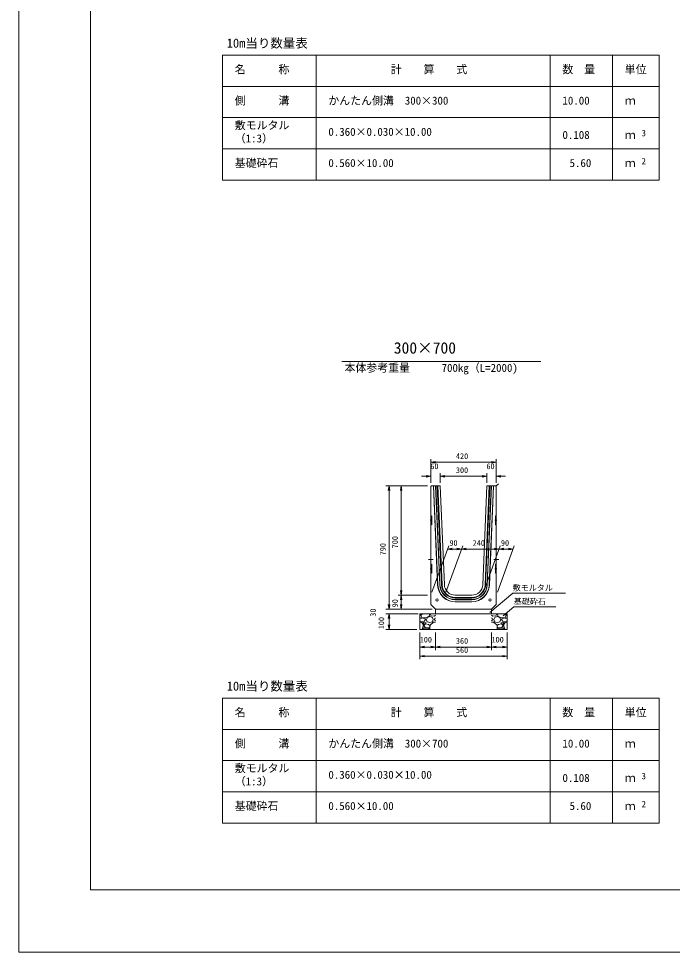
# Model space of a CAD drawing. Units: millimetres, scale not verified. Extents: x 0 to 84100, y -1845 to 57555.
# Drawn here: x 0 to 20951, y -1845 to 28072 of the extents above; entities that cross this region are included whole.
import ezdxf
from ezdxf.enums import TextEntityAlignment as Align

# ---------------------------------------------------------------- set-up
doc = ezdxf.new("R2010")
doc.units = ezdxf.units.MM
doc.header["$LTSCALE"] = 100
doc.linetypes.add('USER1', pattern=[19, 12.7, -6.3])
doc.linetypes.add('USER2', pattern=[25.31, 12.7, -6.3, 0.01, -6.3])
for name, color, linetype, lineweight in [('D-MTR-FRAM（材料表図枠）', 2, 'Continuous', 18), ('D-STR-DIM（寸法）', 7, 'Continuous', 18), ('D-STR-HTXT（旗揚げ）', 7, 'Continuous', 18), ('D-STR-STR1（構造物）', 7, 'Continuous', 18), ('D-STR-STRn（構造物）', 7, 'Continuous', 18), ('D-STR（構造物外形線）', 1, 'Continuous', 18), ('D-TTL(外枠）', 2, 'Continuous', 18), ('DEFPOINTS_2', 8, 'Continuous', 18)]:
    doc.layers.add(name, color=color, linetype=linetype, lineweight=lineweight)
for name, color, linetype in [('D-MTR-TXT(文字列）', 7, 'Continuous'), ('D-MTR（材料表タイトル）', 7, 'Continuous'), ('D-STR-TXT（文字）', 7, 'Continuous'), ('D-TTL-TXT（文字）', 7, 'Continuous')]:
    doc.layers.add(name, color=color, linetype=linetype)
doc.styles.add('ＭＳ ゴシック', font='')
doc.styles.get('ＭＳ ゴシック').set_extended_font_data('MS Gothic')

msp = doc.modelspace()

# ---------------------------------------------------------------- linework, layer by layer
at = {"layer": 'D-MTR-FRAM（材料表図枠）'}
for p, q in [((6534, 26900.6), (20534, 26900.6)), ((6534, 22900.6), (6534, 26900.6)), ((9534, 22900.6), (9534, 26900.6)), ((17034, 22900.6), (17034, 26900.6)), ((19034, 23700.6), (19034, 26900.6)), ((19034, 22900.6), (19034, 26900.6)), ((20534, 22900.6), (20534, 26900.6)), ((6534, 25900.6), (20534, 25900.6)), ((6534, 24900.6), (20534, 24900.6)), ((6534, 23900.6), (20534, 23900.6)), ((6534, 22900.6), (20534, 22900.6)), ((6534, 6298.6), (20534, 6298.6)), ((6534, 2298.6), (6534, 6298.6)), ((9534, 2298.6), (9534, 6298.6)), ((17034, 2298.6), (17034, 6298.6)), ((19034, 3098.6), (19034, 6298.6)), ((19034, 2298.6), (19034, 6298.6)), ((20534, 2298.6), (20534, 6298.6)), ((6534, 5298.6), (20534, 5298.6)), ((6534, 4298.6), (20534, 4298.6)), ((6534, 3298.6), (20534, 3298.6)), ((6534, 2298.6), (20534, 2298.6))]:
    msp.add_line(p, q, dxfattribs=at)
at = {"layer": 'D-STR-DIM（寸法）'}
for p, q in [((13208.5, 13857.5), (13358.5, 13882.5)), ((13358.5, 13832.5), (13208.5, 13857.5)), ((13208.5, 13857.5), (13358.5, 13857.5)), ((15158.5, 13882.5), (15308.5, 13857.5)), ((15308.5, 13857.5), (15158.5, 13832.5)), ((15308.5, 13857.5), (15158.5, 13857.5)), ((13208.5, 13198.2), (13208.5, 13507.5)), ((13508.5, 13198.2), (13508.5, 13507.5)), ((13508.5, 13198.2), (13508.5, 13507.5)), ((15008.5, 13198.2), (15008.5, 13507.5)), ((15008.5, 13198.2), (15008.5, 13507.5)), ((15308.5, 13198.2), (15308.5, 13507.5)), ((13058.5, 13407.5), (12908.5, 13407.5)), ((13058.5, 13432.5), (13208.5, 13407.5)), ((13208.5, 13407.5), (13058.5, 13382.5)), ((13208.5, 13407.5), (13058.5, 13407.5)), ((13508.5, 13407.5), (13658.5, 13432.5)), ((13508.5, 13407.5), (13658.5, 13432.5)), ((13658.5, 13382.5), (13508.5, 13407.5)), ((13508.5, 13407.5), (13658.5, 13407.5)), ((13658.5, 13382.5), (13508.5, 13407.5)), ((13508.5, 13407.5), (13658.5, 13407.5)), ((13658.5, 13407.5), (13808.5, 13407.5)), ((13658.5, 13407.5), (14858.5, 13407.5)), ((14858.5, 13407.5), (14708.5, 13407.5)), ((14858.5, 13432.5), (15008.5, 13407.5)), ((14858.5, 13432.5), (15008.5, 13407.5)), ((15008.5, 13407.5), (14858.5, 13382.5)), ((15008.5, 13407.5), (14858.5, 13407.5)), ((15008.5, 13407.5), (14858.5, 13382.5)), ((15008.5, 13407.5), (14858.5, 13407.5)), ((15308.5, 13407.5), (15458.5, 13432.5)), ((15458.5, 13382.5), (15308.5, 13407.5)), ((15308.5, 13407.5), (15458.5, 13407.5)), ((15458.5, 13407.5), (15608.5, 13407.5)), ((11845, 12948.2), (11870, 13098.2)), ((11870, 13098.2), (11895, 12948.2)), ((11870, 13098.2), (11870, 12948.2)), ((12233.9, 12948.2), (12258.9, 13098.2)), ((12258.9, 13098.2), (12283.9, 12948.2)), ((12258.9, 13098.2), (12258.9, 12948.2)), ((13746.4, 11076), (13896.4, 11101)), ((13896.4, 11051), (13746.4, 11076)), ((13746.4, 11076), (13896.4, 11076)), ((14046.4, 11101), (14196.4, 11076)), ((14196.4, 11076), (14046.4, 11051)), ((14196.4, 11076), (14046.4, 11076)), ((14196.4, 11076), (14346.4, 11101)), ((14346.4, 11051), (14196.4, 11076)), ((14196.4, 11076), (14346.4, 11076)), ((15246.4, 11101), (15396.4, 11076)), ((15396.4, 11076), (15246.4, 11051)), ((15396.4, 11076), (15246.4, 11076)), ((15396.4, 11076), (15546.4, 11101)), ((15546.4, 11051), (15396.4, 11076)), ((15396.4, 11076), (15546.4, 11076)), ((15696.4, 11101), (15846.4, 11076)), ((15846.4, 11076), (15696.4, 11051)), ((15846.4, 11076), (15696.4, 11076)), ((12258.9, 9598.2), (12233.9, 9748.2)), ((12233.9, 9448.2), (12258.9, 9598.2)), ((12283.9, 9748.2), (12258.9, 9598.2)), ((12258.9, 9598.2), (12258.9, 9748.2)), ((12258.9, 9598.2), (12283.9, 9448.2)), ((12258.9, 9598.2), (12258.9, 9448.2)), ((11870, 9148.2), (11845, 9298.2)), ((11870, 9148.2), (11845, 9298.2)), ((11870, 9148.2), (11845, 9298.2)), ((11870, 9298.2), (11870, 9448.2)), ((11870, 9298.2), (11870, 9448.2)), ((11895, 9298.2), (11870, 9148.2)), ((11870, 9148.2), (11870, 9298.2)), ((11895, 9298.2), (11870, 9148.2)), ((11870, 9148.2), (11870, 9298.2)), ((11895, 9298.2), (11870, 9148.2)), ((11870, 9148.2), (11870, 9298.2)), ((12258.9, 9148.2), (12233.9, 9298.2)), ((12283.9, 9298.2), (12258.9, 9148.2)), ((12258.9, 9148.2), (12258.9, 9298.2)), ((13258.5, 9148.2), (11770, 9148.2)), ((13258.5, 9148.2), (11770, 9148.2)), ((12758.5, 8998.2), (11770, 8998.2)), ((12758.5, 8998.2), (11770, 8998.2)), ((12803.5, 8998.2), (11770, 8998.2)), ((11845, 8848.2), (11870, 8998.2)), ((11845, 8848.2), (11870, 8998.2)), ((11845, 8848.2), (11870, 8998.2)), ((11870, 8998.2), (11895, 8848.2)), ((11870, 8998.2), (11870, 8848.2)), ((11870, 8998.2), (11895, 8848.2)), ((11870, 8998.2), (11870, 8848.2)), ((11870, 8998.2), (11895, 8848.2)), ((11870, 8998.2), (11870, 8848.2)), ((11870, 8848.2), (11870, 8698.2)), ((11870, 8848.2), (11870, 8698.2)), ((11870, 8848.2), (11870, 8648.2)), ((12758.5, 8498.2), (11770, 8498.2)), ((11870, 8498.2), (11845, 8648.2)), ((11895, 8648.2), (11870, 8498.2)), ((11870, 8498.2), (11870, 8648.2)), ((12858.5, 8398.2), (12858.5, 7545.3)), ((12858.5, 8398.2), (12858.5, 7837.1)), ((13358.5, 8398.2), (13358.5, 7837.1)), ((13358.5, 8398.2), (13358.5, 7837.1)), ((15158.5, 8398.2), (15158.5, 7837.1)), ((15158.5, 8398.2), (15158.5, 7837.1)), ((15658.5, 8398.2), (15658.5, 7837.1)), ((15658.5, 8398.2), (15658.5, 7545.3)), ((12858.5, 7937.1), (13008.5, 7962.1)), ((13008.5, 7912.1), (12858.5, 7937.1)), ((12858.5, 7937.1), (13008.5, 7937.1)), ((13208.5, 7937.1), (13008.5, 7937.1)), ((13208.5, 7962.1), (13358.5, 7937.1)), ((13358.5, 7937.1), (13208.5, 7912.1)), ((13358.5, 7937.1), (13208.5, 7937.1)), ((13358.5, 7937.1), (13508.5, 7962.1)), ((13508.5, 7912.1), (13358.5, 7937.1)), ((13358.5, 7937.1), (13508.5, 7937.1)), ((15008.5, 7937.1), (13508.5, 7937.1)), ((15008.5, 7962.1), (15158.5, 7937.1)), ((15158.5, 7937.1), (15008.5, 7912.1)), ((15158.5, 7937.1), (15008.5, 7937.1)), ((15158.5, 7937.1), (15308.5, 7962.1)), ((15308.5, 7912.1), (15158.5, 7937.1)), ((15158.5, 7937.1), (15308.5, 7937.1)), ((15308.5, 7937.1), (15508.5, 7937.1)), ((15508.5, 7962.1), (15658.5, 7937.1)), ((15658.5, 7937.1), (15508.5, 7912.1)), ((15658.5, 7937.1), (15508.5, 7937.1)), ((12858.5, 7645.3), (13008.5, 7670.3)), ((13008.5, 7620.3), (12858.5, 7645.3)), ((12858.5, 7645.3), (13008.5, 7645.3)), ((15508.5, 7645.3), (13008.5, 7645.3)), ((15508.5, 7670.3), (15658.5, 7645.3)), ((15658.5, 7645.3), (15508.5, 7620.3)), ((15658.5, 7645.3), (15508.5, 7645.3))]:
    msp.add_line(p, q, dxfattribs=at)
at = {"layer": 'D-STR-HTXT（旗揚げ）'}
for p, q in [((10360.2, 17083.9), (16738.6, 17083.9)), ((13208.5, 13198.2), (13208.5, 13957.5)), ((13358.5, 13857.5), (15158.5, 13857.5)), ((15308.5, 13198.2), (15308.5, 13957.5)), ((13108.5, 13098.2), (11770, 13098.2)), ((11870, 9298.2), (11870, 12948.2)), ((13108.5, 13098.2), (12158.9, 13098.2)), ((12258.9, 9748.2), (12258.9, 12948.2)), ((15298.1, 13088.7), (15381, 13161.9)), ((13244.9, 9698.2), (13782.8, 11176)), ((13694.9, 9698.2), (14232.8, 11176)), ((13694.9, 9698.2), (14232.8, 11176)), ((13896.4, 11076), (14046.4, 11076)), ((14346.4, 11076), (15246.4, 11076)), ((14894.9, 9698.2), (15432.8, 11176)), ((14894.9, 9698.2), (15432.8, 11176)), ((15344.9, 9698.2), (15882.8, 11176)), ((15546.4, 11076), (15696.4, 11076)), ((13108.5, 9598.2), (12158.9, 9598.2)), ((13108.5, 9598.2), (12158.9, 9598.2)), ((15102.9, 9044.7), (15837.2, 9661.7)), ((17522.8, 9661.7), (15837.2, 9661.7)), ((12258.9, 9298.2), (12258.9, 9448.2)), ((13258.5, 9148.2), (11770, 9148.2)), ((13258.5, 9148.2), (12158.9, 9148.2)), ((15526.9, 8937), (15870.8, 9225.3)), ((17218.2, 9225.3), (15870.8, 9225.3))]:
    msp.add_line(p, q, dxfattribs=at)
at = {"layer": 'D-STR-STR1（構造物）', "linetype": 'USER1'}
for p, q in [((13255.5, 11998.2), (13194.5, 11998.2)), ((15261.5, 11998.2), (15322.5, 11998.2)), ((13255.5, 10448.2), (13194.5, 10448.2)), ((15261.5, 10448.2), (15322.5, 10448.2))]:
    msp.add_line(p, q, dxfattribs=at)
at = {"layer": 'D-STR-STR1（構造物）'}
for p, q in [((13238.5, 12135.7), (13208.5, 12155.7)), ((13238.5, 11860.7), (13238.5, 12135.7)), ((15278.5, 12135.7), (15308.5, 12155.7)), ((15278.5, 11860.7), (15278.5, 12135.7)), ((13238.5, 11860.7), (13208.5, 11840.7)), ((15278.5, 11860.7), (15308.5, 11840.7)), ((13238.5, 10585.7), (13208.5, 10605.7)), ((13238.5, 10310.7), (13238.5, 10585.7)), ((15278.5, 10585.7), (15308.5, 10605.7)), ((15278.5, 10310.7), (15278.5, 10585.7)), ((13238.5, 10310.7), (13208.5, 10290.7)), ((15278.5, 10310.7), (15308.5, 10290.7))]:
    msp.add_line(p, q, dxfattribs=at)
at = {"layer": 'D-STR-STR1（構造物）', "linetype": 'USER2'}
for p, q in [((13132.2, 10738.2), (13288.5, 10738.2)), ((15384.8, 10738.2), (15228.5, 10738.2))]:
    msp.add_line(p, q, dxfattribs=at)
at = {"layer": 'D-STR-STR1（構造物）'}
for centre in [(13408.5, 9448.2), (15108.5, 9448.2)]:
    msp.add_circle(centre, 37.5, dxfattribs=at)
at = {"layer": 'D-STR-STRn（構造物）'}
for p, q in [((13358.5, 8998.2), (12858.5, 8998.2)), ((12858.5, 8998.2), (12858.5, 8498.2)), ((12858.5, 8954.7), (12914.8, 8998.2)), ((12889.4, 8943), (12939.1, 8998.2)), ((13174.5, 8997.9), (13154.5, 8927.9)), ((13191.6, 8998.2), (13218.5, 8934.1)), ((13358.5, 9148.2), (13358.5, 8998.2)), ((15158.5, 8998.2), (13358.5, 8998.2)), ((15158.5, 9148.2), (15158.5, 8998.2)), ((15158.5, 8998.2), (15658.5, 8998.2)), ((15325.4, 8998.2), (15298.5, 8934.1)), ((15342.5, 8997.9), (15362.5, 8927.9)), ((15627.6, 8943), (15577.9, 8998.2)), ((15658.5, 8954.7), (15602.2, 8998.2)), ((15658.5, 8998.2), (15658.5, 8498.2)), ((12934.8, 8867.4), (12858.5, 8859.4)), ((12879.2, 8759.6), (12858.5, 8782.2)), ((12919.5, 8727.5), (12858.5, 8732.6)), ((12994, 8768.3), (12879, 8758.3)), ((12925.4, 8882.7), (12890.4, 8942.7)), ((12975.5, 8638.3), (12920.5, 8728.3)), ((13049.1, 8874), (12924.1, 8884)), ((13034.2, 8843.3), (12934.2, 8868.3)), ((12969.2, 8723), (12989.2, 8673)), ((13004.3, 8737.8), (12969.3, 8722.8)), ((12989.2, 8673.1), (13064.2, 8718.1)), ((13039.3, 8678), (12989.3, 8628)), ((13039.4, 8818), (12994.4, 8768)), ((13064.5, 8718.1), (13004.5, 8738.1)), ((13039.4, 8817.7), (13034.4, 8842.7)), ((13139.9, 8663.3), (13039.9, 8678.3)), ((13154.6, 8927.6), (13049.6, 8872.6)), ((13063.9, 8818.1), (13093.9, 8748.1)), ((13069.3, 8817.9), (13099.3, 8887.9)), ((13094, 8747.6), (13179, 8722.6)), ((13099.4, 8888), (13179.4, 8913)), ((13179.2, 8912.9), (13259.2, 8882.9)), ((13179.6, 8722.7), (13264.6, 8747.7)), ((13299.5, 8737.9), (13184.5, 8632.9)), ((13219.1, 8932.7), (13324.1, 8927.7)), ((13259.4, 8882.8), (13289.4, 8817.8)), ((13264.2, 8748.2), (13289.2, 8818.2)), ((13358.5, 8732.6), (13299.5, 8737.5)), ((13358.5, 8782.2), (13324.2, 8819.6)), ((13324.3, 8818.1), (13339.3, 8858.1)), ((13324.4, 8928.3), (13358.5, 8954.7)), ((13358.5, 8859.4), (13339.8, 8857.4)), ((15192.6, 8928.3), (15158.5, 8954.7)), ((15158.5, 8859.4), (15177.2, 8857.4)), ((15158.5, 8782.2), (15192.8, 8819.6)), ((15158.5, 8732.6), (15217.5, 8737.5)), ((15192.7, 8818.1), (15177.7, 8858.1)), ((15297.9, 8932.7), (15192.9, 8927.7)), ((15217.5, 8737.9), (15332.5, 8632.9)), ((15257.6, 8882.8), (15227.6, 8817.8)), ((15252.8, 8748.2), (15227.8, 8818.2)), ((15337.4, 8722.7), (15252.4, 8747.7)), ((15337.8, 8912.9), (15257.8, 8882.9)), ((15417.6, 8888), (15337.6, 8913)), ((15423, 8747.6), (15338, 8722.6)), ((15362.4, 8927.6), (15467.4, 8872.6)), ((15377.1, 8663.3), (15477.1, 8678.3)), ((15447.8, 8817.9), (15417.8, 8887.9)), ((15453.1, 8818.1), (15423.1, 8748.1)), ((15452.5, 8718.1), (15512.5, 8738.1)), ((15527.8, 8673.1), (15452.8, 8718.1)), ((15468, 8874), (15593, 8884)), ((15477.6, 8817.7), (15482.6, 8842.7)), ((15477.6, 8818), (15522.6, 8768)), ((15477.7, 8678), (15527.7, 8628)), ((15482.8, 8843.3), (15582.8, 8868.3)), ((15512.7, 8737.8), (15547.7, 8722.8)), ((15523, 8768.3), (15638, 8758.3)), ((15547.8, 8723), (15527.8, 8673)), ((15541.5, 8638.3), (15596.5, 8728.3)), ((15582.2, 8867.4), (15658.5, 8859.4)), ((15591.7, 8882.7), (15626.7, 8942.7)), ((15597.5, 8727.5), (15658.5, 8732.6)), ((15637.8, 8759.6), (15658.5, 8782.2)), ((12858.5, 8498.2), (15658.5, 8498.2)), ((12914.8, 8498.2), (12934.4, 8513.3)), ((12934.4, 8512.8), (12974.4, 8637.8)), ((12939.1, 8498.2), (12979.4, 8543)), ((12979.4, 8543), (13109.4, 8543)), ((12989.2, 8628.2), (13029.2, 8568.2)), ((13029.5, 8567.8), (13154.5, 8552.8)), ((13109.2, 8544.1), (13174.2, 8499.1)), ((13180.4, 8626.9), (13140.4, 8661.9)), ((13154.5, 8553), (13179.5, 8598)), ((13178.6, 8529.1), (13191.6, 8498.2)), ((13184.1, 8633.2), (13179.1, 8528.2)), ((13179.4, 8598), (13179.4, 8628)), ((15338.5, 8529.1), (15325.4, 8498.2)), ((15332.9, 8633.2), (15337.9, 8528.2)), ((15336.6, 8626.9), (15376.6, 8661.9)), ((15362.5, 8553), (15337.5, 8598)), ((15337.6, 8598), (15337.6, 8628)), ((15407.8, 8544.1), (15342.8, 8499.1)), ((15487.5, 8567.8), (15362.5, 8552.8)), ((15537.6, 8543), (15407.6, 8543)), ((15527.8, 8628.2), (15487.8, 8568.2)), ((15577.9, 8498.2), (15537.6, 8543)), ((15582.6, 8512.8), (15542.6, 8637.8)), ((15602.2, 8498.2), (15582.6, 8513.3))]:
    msp.add_line(p, q, dxfattribs=at)
at = {"layer": 'D-STR（構造物外形線）'}
for p, q in [((13228.5, 13098.2), (13208.5, 13078.2)), ((13208.5, 9298.2), (13208.5, 13078.2)), ((13508.5, 13098.2), (13228.5, 13098.2)), ((13429.3, 9924), (13293.3, 13098.2)), ((13436.8, 9924.3), (13300.8, 13098.2)), ((13496.8, 9926.9), (13360.9, 13098.2)), ((13504.3, 9927.2), (13368.4, 13098.2)), ((13554.2, 9929.4), (13418.4, 13098.2)), ((13569.2, 9930), (13433.4, 13098.2)), ((13508.5, 13098.2), (13644.1, 9933.2)), ((15008.5, 13098.2), (14872.9, 9933.2)), ((15083.6, 13098.2), (14947.8, 9930)), ((15098.6, 13098.2), (14962.8, 9929.4)), ((15288.5, 13098.2), (15008.5, 13098.2)), ((15148.6, 13098.2), (15012.7, 9927.2)), ((15156.1, 13098.2), (15020.2, 9926.9)), ((15216.2, 13098.2), (15080.2, 9924.3)), ((15223.7, 13098.2), (15087.7, 9924)), ((15308.5, 13078.2), (15288.5, 13098.2)), ((15308.5, 9298.2), (15308.5, 13078.2)), ((14523.2, 9598.2), (13993.8, 9598.2)), ((13358.5, 9148.2), (13208.5, 9298.2)), ((14523.2, 9523.2), (13993.8, 9523.2)), ((14523.2, 9508.2), (13993.8, 9508.2)), ((14523.2, 9458.2), (13993.8, 9458.2)), ((14523.2, 9450.7), (13993.8, 9450.7)), ((14523.2, 9390.7), (13993.8, 9390.7)), ((14523.2, 9383.2), (13993.8, 9383.2)), ((15158.5, 9148.2), (15308.5, 9298.2)), ((15158.5, 9148.2), (13358.5, 9148.2))]:
    msp.add_line(p, q, dxfattribs=at)
for centre, radius, start, end in [((13993.8, 9948.2), 565, 182.45403, 270), ((13993.8, 9948.2), 557.5, 182.45403, 270), ((13993.8, 9948.2), 497.5, 182.45403, 270), ((13993.8, 9948.2), 490, 182.45403, 270), ((13993.8, 9948.2), 440, 182.45403, 270), ((13993.8, 9948.2), 425, 182.45403, 270), ((13993.8, 9948.2), 350, 182.45403, 270), ((14523.2, 9948.2), 350, 270, 357.54597), ((14523.2, 9948.2), 425, 270, 357.54597), ((14523.2, 9948.2), 440, 270, 357.54597), ((14523.2, 9948.2), 490, 270, 357.54597), ((14523.2, 9948.2), 497.5, 270, 357.54597), ((14523.2, 9948.2), 557.5, 270, 357.54597), ((14523.2, 9948.2), 565, 270, 357.54597)]:
    msp.add_arc(centre, radius, start, end, dxfattribs=at)
at = {"layer": 'D-TTL(外枠）'}
for p, q in [((2300, 155), (2300, 55555)), ((81800, 155), (2300, 155))]:
    msp.add_line(p, q, dxfattribs=at)
at = {"layer": 'DEFPOINTS_2'}
for q in [(0, 57555), (84100, -1845)]:
    msp.add_line((0, -1845), q, dxfattribs=at)

# ---------------------------------------------------------------- texts
at = {"layer": 'D-MTR-TXT(文字列）', "style": 'ＭＳ ゴシック'}
for s, height, p in [('名\u3000\u3000\u3000称', 256.6, (6926.2, 26240.9)), ('計\u3000\u3000算\u3000\u3000式', 256.6, (11927, 26240.9)), ('数\u3000量', 256.6, (17426.2, 26240.9)), ('単位', 256.6, (19426.2, 26240.9)), ('側\u3000\u3000\u3000溝', 256.6, (6926.2, 25240.9)), ('かんたん側溝\u3000300×300', 256.6, (9926.2, 25240.9)), ('10.00', 256.6, (17428.9, 25240.9)), ('ｍ', 256.6, (19426.2, 25240.9)), ('敷モルタル', 256.6, (6926.2, 24450.9)), ('0.360×0.030×10.00', 256.6, (9926.2, 24240.9)), ('（1:3）', 256.6, (6926.2, 24028.7)), ('0.108', 256.6, (17428.9, 24140.9)), ('ｍ', 256.6, (19426.2, 24140.9)), ('3', 205.3, (19966.5, 24241.3)), ('基礎砕石', 256.6, (6926.2, 23240.9)), ('0.560×10.00', 256.6, (9926.2, 23240.9)), ('5.60', 256.6, (17656.4, 23240.9)), ('ｍ', 256.6, (19426.2, 23240.9)), ('2', 205.3, (19966.5, 23341.3)), ('700kg（L=2000)', 256.6, (13555.3, 16677.3)), ('本体参考重量', 256.6, (10443.3, 16677.3)), ('名\u3000\u3000\u3000称', 256.6, (6926.2, 5638.9)), ('計\u3000\u3000算\u3000\u3000式', 256.6, (11927, 5638.9)), ('数\u3000量', 256.6, (17426.2, 5638.9)), ('単位', 256.6, (19426.2, 5638.9)), ('側\u3000\u3000\u3000溝', 256.6, (6926.2, 4638.9)), ('かんたん側溝\u3000300×700', 256.6, (9926.2, 4638.9)), ('10.00', 256.6, (17428.9, 4638.9)), ('ｍ', 256.6, (19426.2, 4638.9)), ('敷モルタル', 256.6, (6926.2, 3848.9)), ('0.360×0.030×10.00', 256.6, (9926.2, 3638.9)), ('3', 205.3, (19966.5, 3639.3)), ('（1:3）', 256.6, (6926.2, 3426.7)), ('0.108', 256.6, (17428.9, 3538.9)), ('ｍ', 256.6, (19426.2, 3538.9)), ('基礎砕石', 256.6, (6926.2, 2638.9)), ('2', 205.3, (19966.5, 2739.3)), ('0.560×10.00', 256.6, (9926.2, 2638.9)), ('5.60', 256.6, (17656.4, 2638.9)), ('ｍ', 256.6, (19426.2, 2638.9))]:
    msp.add_text(s, height=height, dxfattribs=at).set_placement(p, align=Align.BOTTOM_LEFT)
at = {"layer": 'D-MTR（材料表タイトル）', "style": 'ＭＳ ゴシック'}
for p in [(6668.2, 27053.1), (6668.2, 6451.1)]:
    msp.add_text('10m当り数量表', height=293.3, dxfattribs=at).set_placement(p, align=Align.BOTTOM_LEFT)
at = {"layer": 'D-STR-DIM（寸法）', "style": 'ＭＳ ゴシック'}
for s, p in [('420', (14016.1, 13907.5)), ('60', (13193.5, 13582.5)), ('60', (14993.5, 13582.5)), ('300', (14014.2, 13457.5)), ('90', (13807, 11126)), ('240', (14551.5, 11126)), ('90', (15457, 11126)), ('100', (12855.3, 8028.5)), ('360', (14014.2, 7987.1)), ('100', (15155.3, 8028.5)), ('560', (14014.2, 7695.3))]:
    msp.add_text(s, height=183.3, dxfattribs=at).set_placement(p, align=Align.BOTTOM_LEFT)
for s, p in [('700', (12208.9, 11100.7)), ('790', (11820, 10875.7)), ('90', (12208.9, 9208.9)), ('30', (11505.1, 8910.1)), ('30', (11505.1, 8910.1)), ('100', (11769.2, 8507.3))]:
    msp.add_text(s, height=183.3, rotation=90, dxfattribs=at).set_placement(p, align=Align.BOTTOM_LEFT)
at = {"layer": 'D-STR-TXT（文字）', "style": 'ＭＳ ゴシック'}
for s, p in [('敷モルタル', (15837.2, 9686.9)), ('基礎砕石', (15870.8, 9250.5))]:
    msp.add_text(s, height=183.3, dxfattribs=at).set_placement(p, align=Align.BOTTOM_LEFT)
at = {"layer": 'D-TTL-TXT（文字）', "style": 'ＭＳ ゴシック'}
msp.add_text('300×700', height=366.6, dxfattribs=at).set_placement((12022.8, 17228.8), align=Align.BOTTOM_LEFT)

doc.saveas('drawing.dxf')
